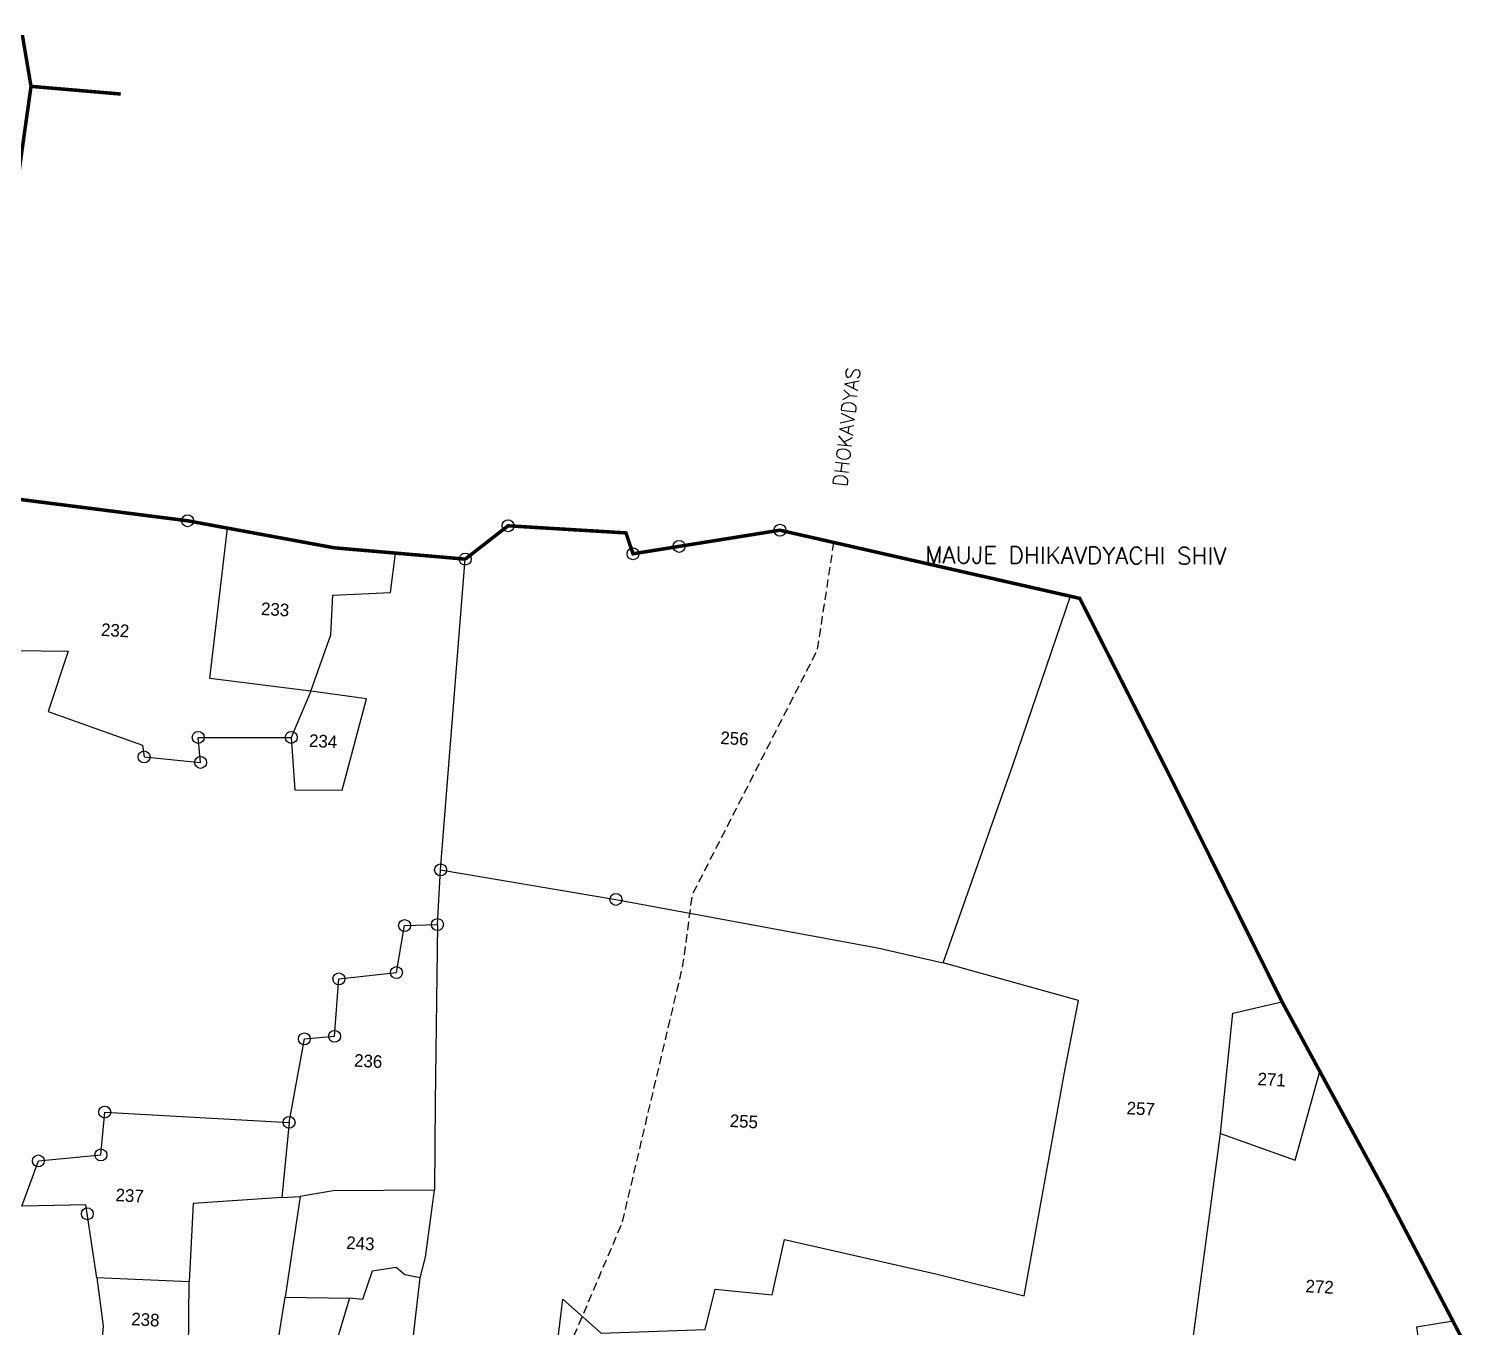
# Model space of a CAD drawing. Header units: metres. Extents: x 274536 to 279488, y 2074615 to 2078106.
# Drawn here: x 276325 to 277200, y 2077324 to 2078106 of the extents above; entities that cross this region are included whole.
import ezdxf
from ezdxf.enums import TextEntityAlignment as Align

# ---------------------------------------------------------------- set-up
doc = ezdxf.new("R2010")
doc.units = ezdxf.units.M
doc.linetypes.add('DASHED', pattern=[0.75, 0.5, -0.25])
doc.linetypes.add('DIVIDE', pattern=[1.25, 0.5, -0.25, 0, -0.25, 0, -0.25])
for name, color, linetype in [('LINE_FOOTPATH', 1, 'DASHED'), ('POLY_PARCEL', 6, 'Continuous'), ('SYM_STONE', 1, 'Continuous'), ('TEXT_MAPOUT', 7, 'Continuous'), ('TEXT_PARCEL', 7, 'Continuous'), ('V_BOUND_LINE', 7, 'Continuous'), ('V_DIVIDE_LINE', 7, 'DIVIDE')]:
    doc.layers.add(name, color=color, linetype=linetype)
doc.styles.get("Standard").update_dxf_attribs({"font": 'simplex.shx'})
doc.styles.add('TEXT_MAP', font='', dxfattribs={"height": 1.8})
doc.styles.get('TEXT_MAP').set_extended_font_data('Kruti Dev 050')

# ---------------------------------------------------------------- blocks, each defined once
blk = doc.blocks.new('STONE')
blk.add_circle((0, 0), 0.851)

msp = doc.modelspace()

# ---------------------------------------------------------------- linework, layer by layer
at = {"layer": 'LINE_FOOTPATH', "ltscale": 10, "flags": 128}
msp.add_lwpolyline([(276809.65, 2077796.42), (276799.77, 2077731.59), (276724.42, 2077584.16), (276718.75, 2077541.75), (276682.13, 2077386.41), (276648.43, 2077307.39)], dxfattribs=at)
at = {"layer": 'POLY_PARCEL'}
for points in [[(276494.74, 2077706.94), (276434.05, 2077714.53), (276444.55, 2077805.04)], [(276494.74, 2077706.94), (276506.8, 2077740.76), (276508.12, 2077764.72), (276542.72, 2077766.2), (276545.76, 2077790)], [(276572.99, 2077599.26), (276587.81, 2077786.36)], [(276875.61, 2077543.29), (276917.67, 2077662.24), (276952.28, 2077764.02)], [(276316.38, 2077731.33), (276348.72, 2077731.01), (276336.66, 2077694.54), (276393.36, 2077674.37), (276394.38, 2077667.25), (276428.43, 2077663.95), (276427, 2077679.02), (276483.01, 2077679.03)], [(276494.74, 2077706.94), (276483.01, 2077679.03)], [(276483.01, 2077679.03), (276485.23, 2077647.52), (276513.79, 2077647.35), (276528.43, 2077702.24), (276494.74, 2077706.94)], [(276571.11, 2077566.37), (276572.99, 2077599.26)], [(276572.99, 2077599.26), (276678.56, 2077581.48), (276836.16, 2077552.23)], [(276481.7, 2077447.25), (276490.92, 2077497.51), (276509.11, 2077499.05), (276511.7, 2077533.59), (276546.41, 2077537.41), (276551.28, 2077565.77), (276571.11, 2077566.37)], [(276571.11, 2077566.37), (276569.71, 2077459.28), (276569.33, 2077406.37)], [(276836.16, 2077552.23), (276875.61, 2077543.29)], [(276556.4, 2077317.28), (276643.07, 2077311), (276646.58, 2077340.87), (276669.68, 2077320.27), (276732.25, 2077322.46), (276738.4, 2077346.72), (276772.73, 2077343.41), (276780.14, 2077376.78), (276872.05, 2077355.86), (276924.51, 2077342.77), (276948.78, 2077477.31), (276957.12, 2077520.68), (276875.61, 2077543.29)], [(277042.75, 2077440.59), (277050.19, 2077513.01), (277079.72, 2077519.91)], [(277042.75, 2077440.59), (277087.69, 2077424.53), (277102.56, 2077477.88)], [(276320.72, 2077396.85), (276330.71, 2077424.01), (276368.36, 2077427.65), (276370.7, 2077453.45), (276481.7, 2077447.25)], [(276481.7, 2077447.25), (276477.43, 2077402.08)], [(277021.69, 2077282.72), (277042.75, 2077440.59)], [(276569.33, 2077406.37), (276508.21, 2077406.08), (276488.49, 2077402.59)], [(276560.67, 2077353.71), (276563.98, 2077366.17), (276569.33, 2077406.37)], [(276365.89, 2077353.65), (276359.37, 2077397.54), (276320.72, 2077396.85)], [(276477.43, 2077402.08), (276423.92, 2077398.49), (276421.58, 2077351.17)], [(276477.43, 2077402.08), (276488.49, 2077402.59)], [(276488.49, 2077402.59), (276479.41, 2077342.09)], [(276365.89, 2077353.65), (276369.76, 2077324.76), (276368.23, 2077304.89)], [(276421.58, 2077351.17), (276365.89, 2077353.65)], [(276560.67, 2077353.71), (276551.43, 2077355.35), (276546.3, 2077359.88), (276531.75, 2077357.57), (276526, 2077340.64), (276518.12, 2077341.36)], [(276556.4, 2077317.28), (276560.67, 2077353.71)], [(276421.09, 2077309.66), (276421.58, 2077351.17)], [(276455.71, 2077197.04), (276463.39, 2077241.75), (276479.41, 2077342.09)], [(276479.41, 2077342.09), (276518.12, 2077341.36)], [(276518.12, 2077341.36), (276501.12, 2077284.62), (276498.16, 2077259.86)], [(277182.73, 2077327.49), (277160.66, 2077323.94), (277161.91, 2077315.95), (277134.1, 2077304.2), (277115.34, 2077301.96), (277098.18, 2077217.4)]]:
    msp.add_lwpolyline(points, dxfattribs=at)
at = {"layer": 'V_BOUND_LINE', "ltscale": 10, "const_width": 2.11, "flags": 128}
for points in [[(276174.41, 2078098.8), (276199.77, 2078104.45), (276321.26, 2078100.9), (276326.3, 2078071.01), (276309.1, 2077948.71)], [(276317.64, 2077822.56), (276420.61, 2077809.46), (276444.55, 2077805.04)], [(276587.81, 2077786.36), (276613.61, 2077806.43), (276684.62, 2077802.15), (276688.86, 2077789.58), (276777.33, 2077803.77), (276952.28, 2077764.02)], [(276444.55, 2077805.04), (276508.83, 2077793.19), (276545.76, 2077790)], [(276545.76, 2077790), (276587.81, 2077786.36)], [(276952.28, 2077764.02), (276957.93, 2077762.73), (277011.99, 2077656.1), (277079.72, 2077519.91)], [(277079.72, 2077519.91), (277102.56, 2077477.88)], [(277102.56, 2077477.88), (277142.87, 2077403.73), (277182.73, 2077327.49)], [(277182.73, 2077327.49), (277199.1, 2077296.01)]]:
    msp.add_lwpolyline(points, dxfattribs=at)
at = {"layer": 'V_DIVIDE_LINE', "ltscale": 10, "const_width": 2.11, "flags": 128}
msp.add_lwpolyline([(276326.3, 2078071.01), (276380.38, 2078066.38)], dxfattribs=at)

# ---------------------------------------------------------------- block references
at = {"layer": 'SYM_STONE', "xscale": 4.22637593448155, "yscale": 4.22637593448155, "zscale": 4.22637593448155, "rotation": 356.8325991789692}
for p in [(276420.61, 2077809.46), (276613.61, 2077806.43), (276777.33, 2077803.77), (276587.81, 2077786.36), (276688.86, 2077789.58), (276716.64, 2077794.03), (276427, 2077679.02), (276483.01, 2077679.03), (276394.38, 2077667.25), (276428.43, 2077663.95), (276572.99, 2077599.26), (276678.56, 2077581.48), (276551.28, 2077565.77), (276571.11, 2077566.37), (276511.7, 2077533.59), (276546.41, 2077537.41), (276490.92, 2077497.51), (276509.11, 2077499.05), (276370.7, 2077453.45), (276481.7, 2077447.25), (276368.36, 2077427.65), (276330.71, 2077424.01), (276360.22, 2077392.19)]:
    msp.add_blockref('STONE', p, dxfattribs=at)

# ---------------------------------------------------------------- texts
at = {"layer": 'TEXT_MAPOUT'}
for s, height, rotation, p in [('DHOKAVDYAS', 8.453, 83.46441, (276817.64, 2077829.68)), ('MAUJE DHIKAVDYACHI SHIV', 10.2012, 359.77913, (276864.8, 2077783.89))]:
    msp.add_text(s, height=height, rotation=rotation, dxfattribs=at).set_placement(p)
at = {"layer": 'TEXT_PARCEL', "style": 'TEXT_MAP'}
for s, p in [('233', (276473.32, 2077756.09)), ('232', (276376.99, 2077743.51)), ('234', (276502.22, 2077676.74)), ('256', (276749.99, 2077678.42)), ('236', (276529.39, 2077484.17)), ('271', (277073.52, 2077473.08)), ('257', (276994.67, 2077455.5)), ('255', (276755.66, 2077447.85)), ('237', (276385.74, 2077403.18)), ('243', (276524.69, 2077374.43)), ('272', (277102.43, 2077348.35)), ('238', (276395.2, 2077328.51))]:
    msp.add_text(s, height=7.607, rotation=356.8326, dxfattribs=at).set_placement(p, align=Align.MIDDLE)

doc.saveas('drawing.dxf')
